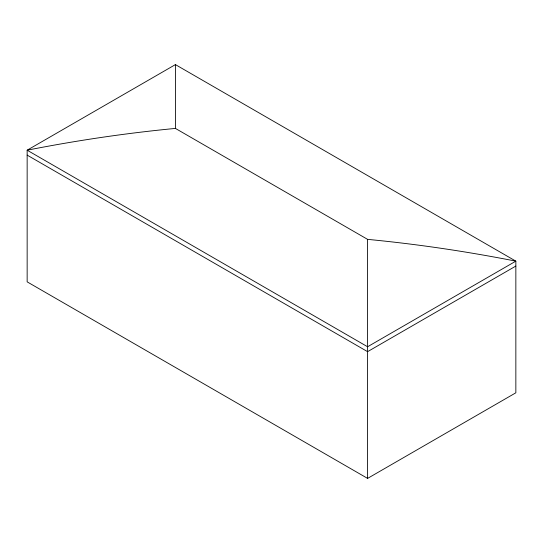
<?xml version="1.0" encoding="UTF-8"?>
<svg xmlns="http://www.w3.org/2000/svg" width="543" height="543" viewBox="0 0 543 543"><rect width="100%" height="100%" fill="white"/><g stroke="black" fill="none" stroke-linecap="round" stroke-linejoin="round"><path stroke-width="0.81" d="M175.416 64.603L27.15 150.201L27.15 281.851L367.584 478.397L515.85 392.799L515.85 261.149L175.416 64.603L175.416 128.419L367.584 239.361C417.329 244.14 466.817 251.497 515.85 261.149L367.584 346.753L27.15 150.201C76.183 140.549 125.671 133.191 175.416 128.419M515.85 266.063L367.584 351.66L27.15 155.115M367.584 239.361L367.584 478.397"/></g></svg>
